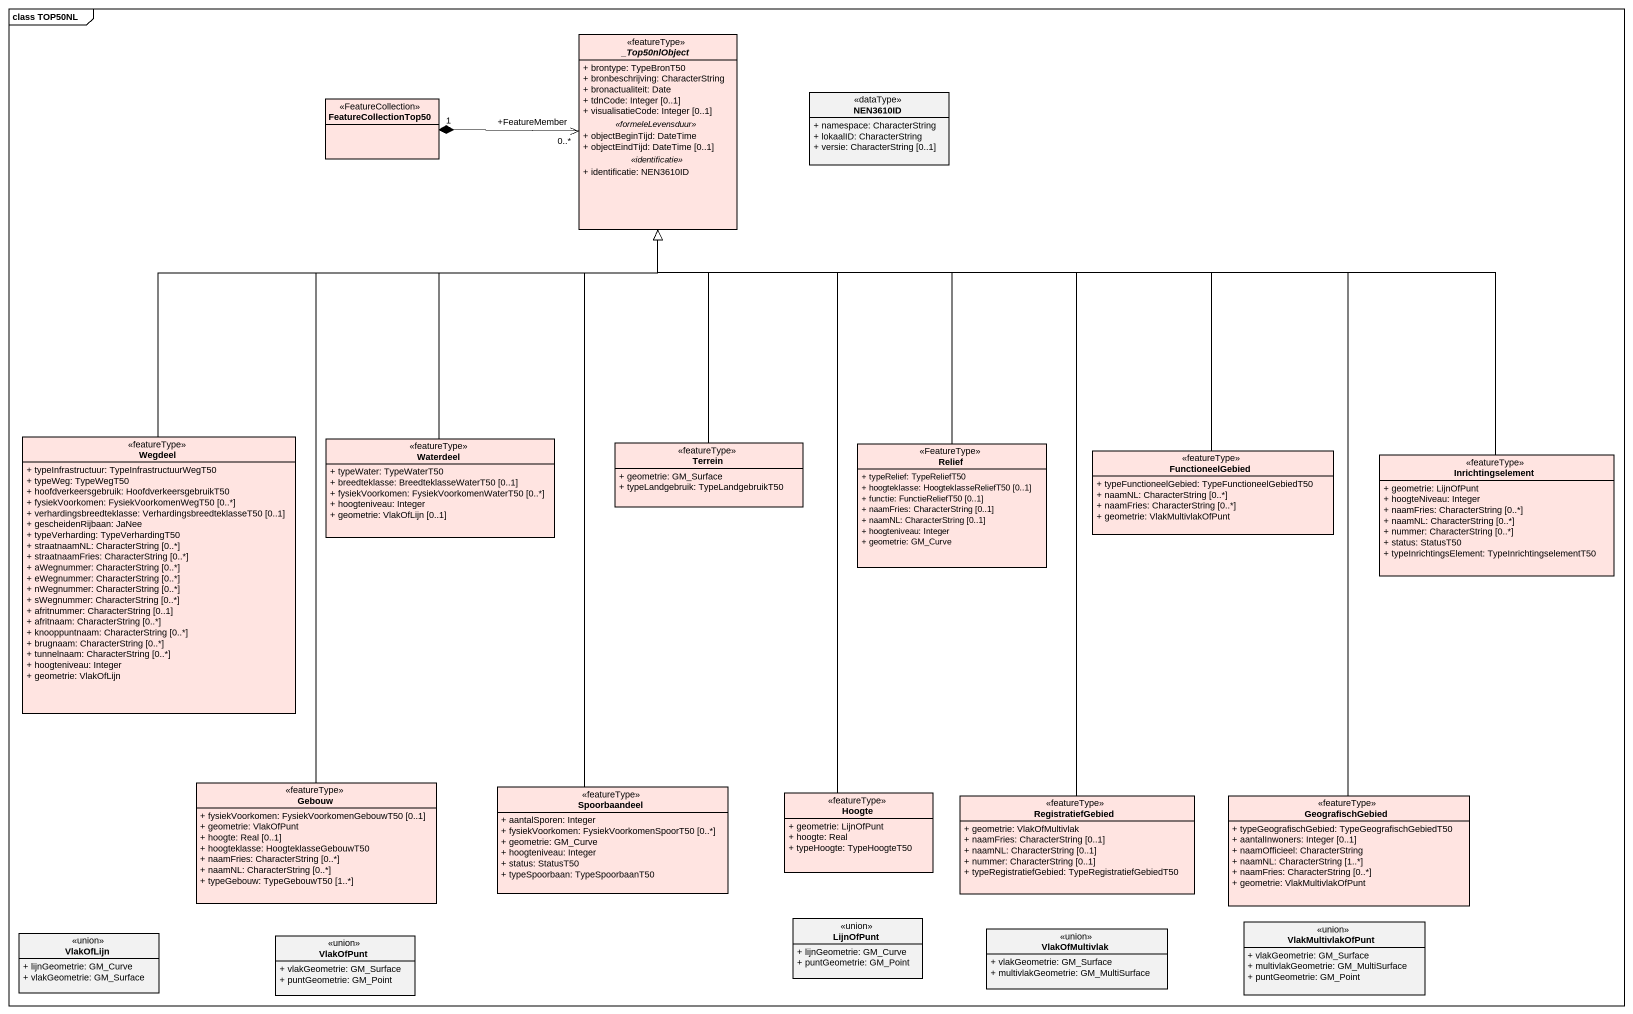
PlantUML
@startuml
mainframe class TOP50NL
hide circle
hide empty members
skinparam classAttributeIconSize 0
abstract class "_Top50nlObject" as Top50nlObject <<featureType>> #FFE4E1 {
  + brontype: TypeBronT50
  + bronbeschrijving: CharacterString
  + bronactualiteit: Date
  + tdnCode: Integer [0..1]
  + visualisatieCode: Integer [0..1]
  .. <<formeleLevensduur>> ..
  + objectBeginTijd: DateTime
  + objectEindTijd: DateTime [0..1]
  .. <<identificatie>> ..
  + identificatie: NEN3610ID
}
class FeatureCollectionTop50 <<FeatureCollection>> #FFE4E1
class NEN3610ID <<dataType>> {
  + namespace: CharacterString
  + lokaalID: CharacterString
  + versie: CharacterString [0..1]
}
class Wegdeel <<featureType>> #FFE4E1 {
  + typeInfrastructuur: TypeInfrastructuurWegT50
  + typeWeg: TypeWegT50
  + hoofdverkeersgebruik: HoofdverkeersgebruikT50
  + fysiekVoorkomen: FysiekVoorkomenWegT50 [0..*]
  + verhardingsbreedteklasse: VerhardingsbreedteklasseT50 [0..1]
  + gescheidenRijbaan: JaNee
  + typeVerharding: TypeVerhardingT50
  + straatnaamNL: CharacterString [0..*]
  + straatnaamFries: CharacterString [0..*]
  + aWegnummer: CharacterString [0..*]
  + eWegnummer: CharacterString [0..*]
  + nWegnummer: CharacterString [0..*]
  + sWegnummer: CharacterString [0..*]
  + afritnummer: CharacterString [0..1]
  + afritnaam: CharacterString [0..*]
  + knooppuntnaam: CharacterString [0..*]
  + brugnaam: CharacterString [0..*]
  + tunnelnaam: CharacterString [0..*]
  + hoogteniveau: Integer
  + geometrie: VlakOfLijn
}
class Waterdeel <<featureType>> #FFE4E1 {
  + typeWater: TypeWaterT50
  + breedteklasse: BreedteklasseWaterT50 [0..1]
  + fysiekVoorkomen: FysiekVoorkomenWaterT50 [0..*]
  + hoogteniveau: Integer
  + geometrie: VlakOfLijn [0..1]
}
class Terrein <<featureType>> #FFE4E1 {
  + geometrie: GM_Surface
  + typeLandgebruik: TypeLandgebruikT50
}
class Relief <<FeatureType>> #FFE4E1 {
  + typeRelief: TypeReliefT50
  + hoogteklasse: HoogteklasseReliefT50 [0..1]
  + functie: FunctieReliefT50 [0..1]
  + naamFries: CharacterString [0..1]
  + naamNL: CharacterString [0..1]
  + hoogteniveau: Integer
  + geometrie: GM_Curve
}
class FunctioneelGebied <<featureType>> #FFE4E1 {
  + typeFunctioneelGebied: TypeFunctioneelGebiedT50
  + naamNL: CharacterString [0..*]
  + naamFries: CharacterString [0..*]
  + geometrie: VlakMultivlakOfPunt
}
class Inrichtingselement <<featureType>> #FFE4E1 {
  + geometrie: LijnOfPunt
  + hoogteNiveau: Integer
  + naamFries: CharacterString [0..*]
  + naamNL: CharacterString [0..*]
  + nummer: CharacterString [0..*]
  + status: StatusT50
  + typeInrichtingsElement: TypeInrichtingselementT50
}
class Gebouw <<featureType>> #FFE4E1 {
  + fysiekVoorkomen: FysiekVoorkomenGebouwT50 [0..1]
  + geometrie: VlakOfPunt
  + hoogte: Real [0..1]
  + hoogteklasse: HoogteklasseGebouwT50
  + naamFries: CharacterString [0..*]
  + naamNL: CharacterString [0..*]
  + typeGebouw: TypeGebouwT50 [1..*]
}
class Spoorbaandeel <<featureType>> #FFE4E1 {
  + aantalSporen: Integer
  + fysiekVoorkomen: FysiekVoorkomenSpoorT50 [0..*]
  + geometrie: GM_Curve
  + hoogteniveau: Integer
  + status: StatusT50
  + typeSpoorbaan: TypeSpoorbaanT50
}
class Hoogte <<featureType>> #FFE4E1 {
  + geometrie: LijnOfPunt
  + hoogte: Real
  + typeHoogte: TypeHoogteT50
}
class RegistratiefGebied <<featureType>> #FFE4E1 {
  + geometrie: VlakOfMultivlak
  + naamFries: CharacterString [0..1]
  + naamNL: CharacterString [0..1]
  + nummer: CharacterString [0..1]
  + typeRegistratiefGebied: TypeRegistratiefGebiedT50
}
class GeografischGebied <<featureType>> #FFE4E1 {
  + typeGeografischGebied: TypeGeografischGebiedT50
  + aantalInwoners: Integer [0..1]
  + naamOfficieel: CharacterString
  + naamNL: CharacterString [1..*]
  + naamFries: CharacterString [0..*]
  + geometrie: VlakMultivlakOfPunt
}
class VlakOfLijn <<union>> {
  + lijnGeometrie: GM_Curve
  + vlakGeometrie: GM_Surface
}
class VlakOfPunt <<union>> {
  + vlakGeometrie: GM_Surface
  + puntGeometrie: GM_Point
}
class LijnOfPunt <<union>> {
  + lijnGeometrie: GM_Curve
  + puntGeometrie: GM_Point
}
class VlakOfMultivlak <<union>> {
  + vlakGeometrie: GM_Surface
  + multivlakGeometrie: GM_MultiSurface
}
class VlakMultivlakOfPunt <<union>> {
  + vlakGeometrie: GM_Surface
  + multivlakGeometrie: GM_MultiSurface
  + puntGeometrie: GM_Point
}
Top50nlObject "+FeatureMember\n0..*" <-left-* "1" FeatureCollectionTop50
Wegdeel -up-|> Top50nlObject
Waterdeel -up-|> Top50nlObject
Terrein -up-|> Top50nlObject
Relief -up-|> Top50nlObject
FunctioneelGebied -up-|> Top50nlObject
Inrichtingselement -left-|> Top50nlObject
Gebouw -up-|> Top50nlObject
Spoorbaandeel -up-|> Top50nlObject
Hoogte -up-|> Top50nlObject
RegistratiefGebied -up-|> Top50nlObject
GeografischGebied -up-|> Top50nlObject
@enduml
